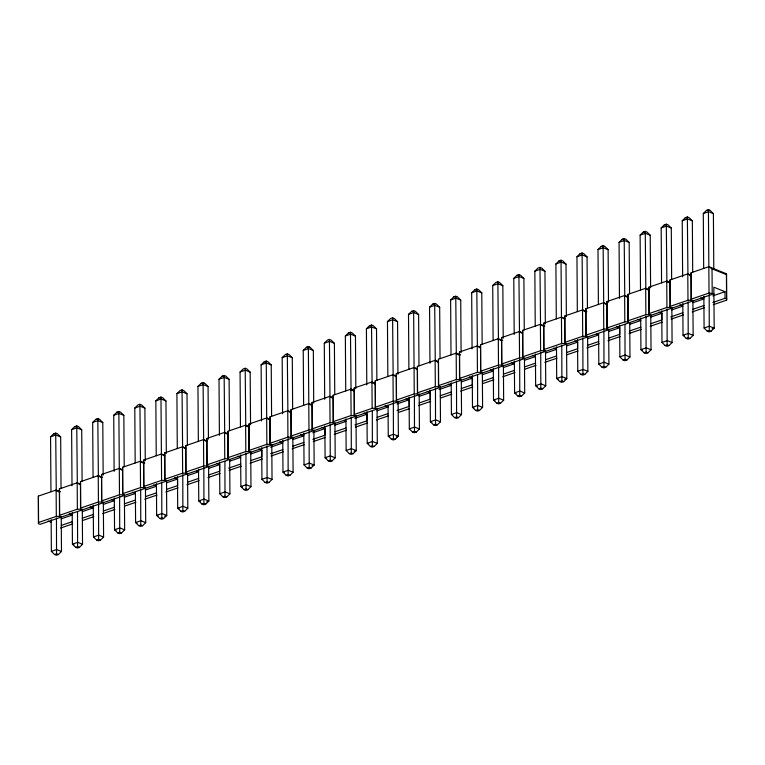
<?xml version="1.0" encoding="UTF-8"?>
<svg xmlns="http://www.w3.org/2000/svg" width="765" height="765" viewBox="0 0 765 765"><rect width="100%" height="100%" fill="white"/><g stroke="black" fill="none" stroke-linecap="round" stroke-linejoin="round"><path stroke-width="1.15" d="M51.15 519.712L51.37 551.355L54.554 554.51L56.543 553.831L56.457 517.895M72.206 512.512L72.426 544.154L75.601 547.31L77.6 546.621L77.514 511.861M93.263 505.302L93.483 536.944L96.658 540.1L98.647 539.421L98.57 503.485M114.32 498.101L114.54 529.743L117.714 532.899L119.703 532.22L119.617 496.284M135.376 492.067L135.596 522.543L138.771 525.689L140.76 525.01L140.674 489.084M156.423 483.69L156.643 515.333L159.828 518.488L161.817 517.809L161.731 481.874M177.48 476.49L177.7 508.132L180.884 511.288L182.873 510.599L182.787 474.673M198.537 469.28L198.757 500.922L201.941 504.078L203.93 503.399L203.844 467.463M219.593 462.079L219.813 493.721L222.998 496.877L224.987 496.198L224.91 461.438M240.65 454.869L240.87 486.521L244.054 489.667L246.043 488.988L245.957 453.062M261.707 447.668L261.926 479.311L265.101 482.466L267.09 481.787L267.014 445.852M282.763 440.468L282.983 472.11L286.158 475.266L288.147 474.577L288.061 438.651M303.81 433.258L304.04 464.9L307.214 468.056L309.203 467.377L309.117 431.441M324.867 426.057L325.087 457.7L328.271 460.855L330.26 460.176L330.174 424.24M345.923 418.847L346.143 450.499L349.328 453.645L351.317 452.966L351.231 417.04M366.98 411.647L367.2 443.289L370.384 446.444L372.373 445.766L372.297 411.006M388.046 405.613L388.257 436.088L391.441 439.244L393.43 438.565L393.344 402.629M409.093 397.236L409.313 428.878L412.498 432.034L414.487 431.355L414.401 395.419M430.15 390.035L430.37 421.678L433.545 424.833L435.534 424.154L435.457 388.218M451.207 382.825L451.427 414.477L454.601 417.623L456.59 416.944L456.504 381.018M472.263 375.625L472.483 407.267L475.658 410.423L477.647 409.744L477.57 374.984M493.31 368.424L493.53 400.066L496.715 403.222L498.704 402.543L498.617 366.607M514.367 361.214L514.587 392.856L517.771 396.012L519.76 395.333L519.674 359.397M535.423 354.013L535.643 385.656L538.828 388.811L540.817 388.132L540.731 352.196M556.48 346.803L556.7 378.455L559.884 381.611L561.873 380.922L561.787 344.996M577.537 339.603L577.757 371.245L580.941 374.401L582.93 373.722L582.844 337.786M598.603 333.569L598.813 364.044L601.988 367.2L603.977 366.521L603.901 330.585M619.65 325.192L619.87 356.844L623.045 359.99L625.034 359.311L624.957 324.551M640.707 317.991L640.927 349.634L644.101 352.789L646.09 352.11L646.004 316.175M661.754 310.781L661.983 342.433L665.158 345.589L667.147 344.9L667.061 308.974M682.81 303.581L683.03 335.223L686.215 338.379L688.204 337.7L688.118 301.764M703.867 296.38L704.087 328.022L707.271 331.178L709.26 330.499L709.174 294.563M60.521 491.799L56.132 490.021L38.393 496.093L38.422 523.633L40.105 524.321L713.879 293.779L709.04 293.052L691.292 299.125L691.139 300.301L692.822 300.98M61.162 517.111L59.479 516.432L59.45 488.892L77.189 482.82L80.478 484.149M82.218 509.911L80.526 509.222L80.507 481.682L98.245 475.61L102.634 477.389M103.275 502.701L101.582 502.022L101.563 474.482L119.302 468.409L122.591 469.739M124.332 495.5L122.639 494.821L122.61 467.272L140.358 461.209L144.748 462.978M145.388 488.3L143.696 487.611L143.667 460.071L161.405 453.999L164.705 455.328M166.445 481.089L164.752 480.41L164.724 452.87L182.462 446.798L185.761 448.127M187.492 473.889L185.809 473.2L185.78 445.66L203.519 439.588L206.808 440.927M208.549 466.679L206.866 466L206.837 438.46L224.575 432.388L227.865 433.717M229.605 459.478L227.922 458.799L227.894 431.25L245.632 425.187L248.921 426.516M250.662 452.278L248.979 451.589L248.95 424.049L266.689 417.977L269.978 419.306M271.718 445.067L270.026 444.389L270.007 416.849L287.745 410.776L291.035 412.106M292.775 437.867L291.082 437.178L291.054 409.638L308.802 403.566L312.091 404.905M313.832 430.657L312.139 429.978L312.11 402.438L329.849 396.366L333.148 397.695M334.888 423.456L333.196 422.777L333.167 395.228L350.906 389.165L354.205 390.494M355.935 416.256L354.252 415.567L354.224 388.027L371.962 381.955L375.252 383.284M376.992 409.046L375.309 408.367L375.28 380.827L393.019 374.754L396.308 376.084M398.049 401.845L396.366 401.156L396.337 373.616L414.075 367.544L417.365 368.883M419.105 394.635L417.422 393.956L417.394 366.416L435.132 360.344L438.422 361.673M440.162 387.434L438.469 386.755L438.45 359.206L456.189 353.143L460.578 354.912M461.219 380.234L459.526 379.545L459.497 352.005L477.245 345.933L480.535 347.262M482.275 373.024L480.583 372.345L480.554 344.805L498.302 338.732L502.691 340.502M503.332 365.823L501.639 365.135L501.61 337.595L519.349 331.532L522.648 332.861M524.379 358.613L522.696 357.934L522.667 330.394L540.406 324.322L544.795 326.1M545.435 351.412L543.752 350.733L543.724 323.184L561.462 317.121L564.752 318.45M566.492 344.212L564.809 343.523L564.78 315.983L582.519 309.911L586.908 311.69M587.549 337.002L585.866 336.323L585.837 308.783L603.575 302.711L606.865 304.04M608.605 329.801L606.913 329.122L606.894 301.573L624.632 295.51L627.922 296.839M629.662 322.591L627.969 321.912L627.95 294.372L645.689 288.3L648.978 289.629M650.719 315.39L649.026 314.711L648.997 287.162L666.745 281.099L670.035 282.428M671.775 308.19L670.083 307.501L670.054 279.961L687.792 273.889L691.091 275.228M38.422 523.633L38.575 522.457L56.314 516.394L59.479 516.432L59.632 515.256L77.37 509.184L80.526 509.222L80.688 508.056L98.427 501.983L101.582 502.022L101.745 500.846L119.483 494.783L122.639 494.821L122.802 493.645L140.54 487.573L143.696 487.611L143.858 486.435L161.597 480.372L164.752 480.41L164.905 479.234L182.653 473.162L185.809 473.2L185.962 472.034L203.7 465.962L206.866 466L207.019 464.824L224.757 458.761L227.922 458.799L228.075 457.623L245.814 451.551L248.979 451.589L249.132 450.413L266.87 444.35L270.026 444.389L270.188 443.212L287.927 437.14L291.082 437.178L291.245 436.012L308.983 429.94L312.139 429.978L312.302 428.802L330.04 422.739L333.196 422.777L333.349 421.601L351.097 415.529L354.252 415.567L354.405 414.401L372.144 408.328L375.309 408.367L375.462 407.19L393.2 401.118L396.366 401.156L396.519 399.99L414.257 393.918L417.422 393.956L417.575 392.78L435.314 386.717L438.469 386.755L438.632 385.579L456.37 379.507L459.526 379.545L459.689 378.379L477.427 372.306L480.583 372.345L480.745 371.168L498.484 365.096L501.639 365.135L501.802 363.968L519.54 357.896L522.696 357.934L522.849 356.758L540.597 350.695L543.752 350.733L543.905 349.557L561.644 343.485L564.809 343.523L564.962 342.357L582.701 336.284L585.866 336.323L586.019 335.147L603.757 329.074L606.913 329.122L607.075 327.946L624.814 321.874L627.969 321.912L628.132 320.736L645.87 314.673L649.026 314.711L649.189 313.535L666.927 307.463L670.083 307.501L670.245 306.335L687.984 300.262L691.139 300.301L691.111 272.761L708.849 266.689L726.406 273.784L726.578 274.692L726.597 300.157L713.286 304.709M50.959 491.771L50.567 436.853L53.703 433.774L55.702 433.095L57.499 433.822L60.674 436.978L61.037 488.309M72.015 485.756L71.623 429.643L74.76 426.574L76.749 425.895L78.556 426.621L81.731 429.777L82.094 481.109M93.062 477.36L92.68 422.443L95.816 419.373L97.805 418.685L99.613 419.411L102.787 422.567L103.16 475.103M114.128 471.345L113.736 415.242L116.873 412.163L118.862 411.484L120.66 412.211L123.844 415.366L124.207 466.698M135.176 462.949L134.793 408.032L137.93 404.962L139.918 404.283L141.716 405.01L144.901 408.156L145.264 460.693M156.232 455.749L155.85 400.831L158.986 397.752L160.975 397.073L162.773 397.8L165.957 400.956L166.321 453.482M177.289 448.539L176.906 393.631L180.043 390.552L182.032 389.873L183.83 390.599L187.014 393.755L187.368 445.087M198.345 441.338L197.963 386.421L201.099 383.351L203.088 382.663L204.886 383.389L208.07 386.545L208.434 439.081M219.402 435.323L219.01 379.22L222.146 376.141L224.145 375.462L225.943 376.189L229.118 379.344L229.481 430.676M240.449 426.927L240.067 372.01L243.203 368.94L245.192 368.261L246.999 368.988L250.174 372.144L250.547 424.671M54.554 554.51L56.352 555.237L58.341 554.558L61.477 551.479L61.229 516.318M261.515 420.922L261.123 364.809L264.26 361.73L266.249 361.051L268.056 361.778L271.231 364.934L271.594 416.265M75.601 547.31L77.408 548.036L79.397 547.357L82.534 544.278L82.285 509.117M282.572 413.712L282.18 357.609L285.316 354.53L287.305 353.851L289.103 354.578L292.287 357.733L292.651 409.065M96.658 540.1L98.465 540.826L100.454 540.147L103.591 537.078L103.342 501.917M303.619 405.316L303.236 350.399L306.373 347.329L308.362 346.641L310.16 347.377L313.344 350.523L313.707 403.059M117.714 532.899L119.522 533.626L121.511 532.947L124.647 529.868L124.399 494.706M324.685 399.301L324.293 343.198L327.43 340.119L329.419 339.44L331.216 340.167L334.401 343.322L334.754 394.654M138.771 525.689L140.569 526.425L142.558 525.737L145.704 522.667L145.455 487.506M345.732 390.905L345.35 335.988L348.486 332.918L350.475 332.24L352.273 332.966L355.457 336.122L355.821 388.649M159.828 518.488L161.625 519.215L163.614 518.536L166.751 515.457L166.512 480.296M366.798 384.9L366.406 328.787L369.543 325.708L371.532 325.029L373.33 325.756L376.514 328.912L376.868 380.243M180.884 511.288L182.682 512.015L184.671 511.336L187.808 508.256L187.568 473.095M387.845 376.495L387.453 321.587L390.599 318.508L392.588 317.829L394.386 318.556L397.561 321.711L397.934 374.238M201.941 504.078L203.739 504.804L205.728 504.125L208.864 501.056L208.615 465.895M408.893 369.294L408.51 314.377L411.647 311.307L413.636 310.619L415.443 311.355L418.618 314.501L418.981 365.842M222.998 496.877L224.795 497.604L226.784 496.925L229.921 493.846L229.682 459.861M429.959 363.279L429.567 307.176L432.703 304.097L434.692 303.418L436.499 304.145L439.674 307.3L440.038 358.632M244.054 489.667L245.852 490.403L247.841 489.715L250.977 486.645L250.729 451.484M451.006 354.884L450.623 299.966L453.76 296.897L455.749 296.218L457.556 296.944L460.731 300.1L461.094 352.627M265.101 482.466L266.909 483.193L268.897 482.514L272.034 479.435L271.785 444.274M472.072 348.878L471.68 292.766L474.816 289.686L476.805 289.007L478.603 289.734L481.787 292.89L482.141 344.231M286.158 475.266L287.965 475.993L289.954 475.314L293.091 472.235L292.842 437.073M493.119 340.473L492.736 285.565L495.873 282.486L497.862 281.807L499.66 282.534L502.844 285.689L503.207 338.216M307.214 468.056L309.012 468.782L311.011 468.103L314.147 465.034L313.899 429.873M514.185 334.468L513.793 278.355L516.93 275.285L518.919 274.597L520.716 275.333L523.901 278.479L524.255 329.82M328.271 460.855L330.069 461.582L332.058 460.903L335.194 457.824L334.955 422.663M535.232 326.072L534.85 271.154L537.986 268.075L539.975 267.396L541.773 268.123L544.957 271.279L545.321 323.805M349.328 453.645L351.125 454.381L353.114 453.693L356.251 450.623L356.012 415.462M556.289 318.862L555.906 263.944L559.043 260.875L561.032 260.196L562.83 260.922L566.004 264.078L566.377 316.605M370.384 446.444L372.182 447.171L374.171 446.492L377.308 443.413L377.069 408.252M577.336 311.661L576.953 256.744L580.09 253.664L582.079 252.986L583.886 253.712L587.061 256.868L587.424 308.209M391.441 439.244L393.239 439.971L395.228 439.292L398.364 436.213L398.116 401.051M598.393 304.451L598.01 249.543L601.147 246.464L603.136 245.785L604.943 246.512L608.118 249.667L608.491 302.194M412.498 432.034L414.295 432.761L416.284 432.082L419.421 429.012L419.172 393.851M619.459 298.446L619.067 242.333L622.203 239.263L624.192 238.575L626 239.311L629.174 242.457L629.538 293.798M433.545 424.833L435.352 425.56L437.341 424.881L440.477 421.802L440.229 386.641M640.506 290.05L640.123 235.132L643.26 232.053L645.249 231.374L647.047 232.101L650.231 235.257L650.594 287.783M454.601 417.623L456.409 418.359L458.398 417.671L461.534 414.601L461.285 379.44M661.562 282.84L661.18 227.922L664.316 224.853L666.305 224.174L668.103 224.9L671.288 228.056L671.641 279.388M475.658 410.423L477.456 411.149L479.454 410.47L482.591 407.391L482.342 372.23M682.629 276.834L682.237 220.722L685.373 217.643L687.362 216.964L689.16 217.69L692.344 220.846L692.698 272.187M496.715 403.222L498.512 403.949L500.501 403.27L503.638 400.191L503.399 365.029M703.676 268.429L703.293 213.521L706.43 210.442L708.419 209.763L710.216 210.49L713.401 213.645L713.783 268.563M517.771 396.012L519.569 396.739L521.558 396.06L524.694 392.99L524.455 357.829M538.828 388.811L540.625 389.538L542.615 388.859L545.751 385.78L545.512 350.619M559.884 381.611L561.682 382.337L563.671 381.649L566.808 378.579L566.559 343.418M580.941 374.401L582.739 375.127L584.728 374.448L587.864 371.369L587.616 336.218M601.988 367.2L603.795 367.927L605.784 367.248L608.921 364.169L608.672 329.007M623.045 359.99L624.852 360.717L626.841 360.038L629.977 356.968L629.738 322.973M644.101 352.789L645.909 353.516L647.898 352.837L651.034 349.758L650.785 314.597M665.158 345.589L666.956 346.316L668.945 345.627L672.081 342.557L671.842 307.396M686.215 338.379L688.012 339.105L690.001 338.426L693.138 335.357L692.899 300.196M707.271 331.178L709.069 331.905L711.058 331.226L714.194 328.147L713.841 287.191L725.019 291.704L725.057 298.302L726.75 298.981M98.704 419.048L95.816 419.373M203.987 383.026L201.099 383.351M309.261 347.004L306.373 347.329M351.374 332.603L348.486 332.918M456.648 296.581L453.76 296.897M604.044 246.148L601.147 246.464M667.204 224.537L664.316 224.853M709.318 210.126L706.43 210.442M50.567 436.853L55.874 435.036L60.674 436.978M71.623 429.643L76.93 427.836L81.731 429.777M92.68 422.443L97.987 420.626L102.787 422.567M113.736 415.242L119.044 413.425L123.844 415.366M134.793 408.032L140.1 406.215L144.901 408.156M155.85 400.831L161.157 399.014L165.957 400.956M176.906 393.631L182.213 391.814L187.014 393.755M197.963 386.421L203.261 384.604L208.07 386.545M219.01 379.22L224.317 377.403L229.118 379.344M240.067 372.01L245.374 370.193L250.174 372.144M261.123 364.809L266.43 362.993L271.231 364.934M282.18 357.609L287.487 355.792L292.287 357.733M303.236 350.399L308.544 348.582L313.344 350.523M324.293 343.198L329.6 341.381L334.401 343.322M345.35 335.988L350.657 334.171L355.457 336.122M366.406 328.787L371.704 326.971L376.514 328.912M387.453 321.587L392.761 319.77L397.561 321.711M408.51 314.377L413.817 312.56L418.618 314.501M429.567 307.176L434.874 305.359L439.674 307.3M450.623 299.966L455.93 298.159L460.731 300.1M471.68 292.766L476.987 290.949L481.787 292.89M492.736 285.565L498.044 283.748L502.844 285.689M513.793 278.355L519.1 276.538L523.901 278.479M534.85 271.154L540.147 269.337L544.957 271.279M555.906 263.944L561.204 262.137L566.004 264.078M576.953 256.744L582.261 254.927L587.061 256.868M598.01 249.543L603.317 247.726L608.118 249.667M619.067 242.333L624.374 240.516L629.174 242.457M640.123 235.132L645.431 233.315L650.231 235.257M661.18 227.922L666.487 226.115L671.288 228.056M682.237 220.722L687.544 218.905L692.344 220.846M703.293 213.521L708.591 211.704L713.401 213.645M61.219 518.833L72.293 515.046L69.252 513.812M82.266 511.632L93.349 507.836L90.299 506.602M103.323 504.422L114.406 500.635L111.355 499.402M124.379 497.221L135.462 493.425L132.412 492.191M145.436 490.011L156.519 486.224L153.469 484.991M166.493 482.811L177.576 479.024L177.623 485.612L166.541 489.399M187.549 475.61L198.632 471.814L196.595 470.991M208.606 468.4L219.689 464.613L219.727 471.202L208.654 474.998M229.663 461.199L240.736 457.403L237.695 456.17M250.71 453.989L261.793 450.203L261.84 456.791L250.757 460.587M270.657 447.171L282.849 443.002L279.799 441.768M292.823 439.588L303.906 435.792L300.855 434.558M312.77 432.761L324.962 428.591L325.01 435.18L312.818 439.349M334.936 425.177L346.019 421.381L343.982 420.559M354.884 418.35L367.076 414.181L367.124 420.769L354.931 424.938M377.049 410.767L388.132 406.98L385.082 405.746M396.997 403.939L409.179 399.77L409.227 406.368L397.045 410.537M419.153 396.356L430.236 392.569L430.284 399.158L419.201 402.954M439.1 389.538L451.293 385.359L448.242 384.126M461.266 381.945L472.349 378.159L472.388 383.647M482.323 374.745L493.406 370.958L490.355 369.724M503.38 367.544L514.462 363.748L511.412 362.514M524.436 360.334L535.519 356.547L532.469 355.314M545.493 353.134L556.576 349.337L553.525 348.104M566.549 345.923L577.632 342.137L577.671 348.725L566.588 352.522M587.596 338.723L598.679 334.936L596.652 334.114M608.653 331.522L619.736 327.726L619.784 334.324L608.701 338.111M629.71 324.312L640.793 320.525L637.742 319.292M650.766 317.112L661.849 313.315L661.897 319.913L650.814 323.7M671.823 309.911L682.906 306.115L679.856 304.881M692.88 302.701L703.963 298.914L700.912 297.681M712.827 295.873L725.019 291.704M61.257 525.421L72.34 521.634M82.314 518.221L93.397 514.424M103.371 511.02L114.454 507.224L114.434 505.024M124.427 503.81L135.51 500.023M145.484 496.609L156.567 492.813M187.597 482.199L198.68 478.402M228.592 468.17L240.784 464.001M270.705 453.76L282.897 449.591M292.871 446.177L303.954 442.39M334.984 431.766L346.067 427.979M377.097 417.355L388.171 413.569M440.257 395.744L451.34 391.957M461.314 388.543L472.397 384.747M482.371 381.333L493.454 377.547M503.427 374.133L514.51 370.346M524.484 366.932L535.567 363.136M545.541 359.722L556.614 355.935M587.644 345.311L598.727 341.525M629.758 330.91L640.841 327.114M670.762 316.882L682.954 312.703M692.927 309.29L704.01 305.503M712.875 302.471L725.057 298.302M60.569 528.041L72.761 523.872M82.735 520.458L93.818 516.662M102.682 513.631L114.874 509.461M124.848 506.048L135.931 502.261M144.786 499.22L156.988 495.051M165.842 492.019L178.044 487.85M186.899 484.819L199.101 480.64M207.956 477.609L220.157 473.439M229.012 470.408L241.205 466.239M250.069 463.207L262.261 459.029M271.126 455.997L283.318 451.828M292.182 448.797L304.374 444.618M313.239 441.587L325.431 437.417M334.286 434.386L346.488 430.217M355.343 427.186L367.544 423.007M376.399 419.975L388.601 415.806M398.565 412.392L409.648 408.596M418.512 405.565L430.705 401.396M440.678 397.982L451.761 394.195M460.626 391.164L472.818 386.985M482.782 383.571L493.874 379.784M502.729 376.753L514.931 372.574M524.895 369.17L535.988 365.374M544.843 362.342L557.044 358.173M567.008 354.759L578.091 350.963M586.956 347.932L599.148 343.762M608.012 340.731L620.205 336.552M629.069 333.521L641.261 329.352M650.126 326.32L662.318 322.151M671.173 319.12L683.375 314.941M692.229 311.91L704.431 307.74M51.37 551.355L56.677 549.538L61.477 551.479M93.483 536.944L98.79 535.137L103.591 537.078M219.813 493.721L225.12 491.905L229.921 493.846M261.926 479.311L267.234 477.494L272.034 479.435M304.04 464.9L309.337 463.093L314.147 465.034L312.024 465.761M346.143 450.499L351.451 448.682L356.251 450.623L354.128 451.35M409.313 428.878L414.62 427.071L419.421 429.012M451.427 414.477L456.734 412.66L461.534 414.601M577.757 371.245L583.064 369.428L587.864 371.369M598.813 364.044L604.12 362.228L608.921 364.169M619.87 356.844L625.177 355.027L629.977 356.968M661.983 342.433L667.281 340.616L672.081 342.557M704.087 328.022L709.394 326.206L714.194 328.147L712.072 328.874M164.628 516.184L166.751 515.457L161.951 513.516L156.643 515.333L158.145 515.945M206.741 501.783L208.864 501.056L204.064 499.115L198.757 500.922L200.258 501.534M396.241 436.939L398.364 436.213L393.564 434.271L388.257 436.088L389.758 436.691M564.685 379.306L566.808 378.579L562.007 376.638L556.7 378.455L558.201 379.058M685.373 217.643L686.272 218.006M643.26 232.053L644.159 232.417M708.849 266.689L712.024 268.802L726.578 274.692M622.203 239.263L623.102 239.627M580.09 253.664L580.998 254.028M559.043 260.875L559.942 261.238M709.26 330.499L711.058 331.226M658.799 312.082L661.849 313.315M693.138 335.357L688.337 333.406L683.03 335.223L684.532 335.835M688.204 337.7L690.001 338.426M516.93 275.285L517.828 275.649M667.147 344.9L668.945 345.627M616.686 326.492L619.736 327.726M651.034 349.758L646.224 347.817L640.927 349.634L642.428 350.246M646.09 352.11L647.898 352.837M474.816 289.686L475.715 290.05M625.034 359.311L626.841 360.038M574.582 340.903L577.632 342.137M603.977 366.521L605.784 367.248M432.703 304.097L433.602 304.46M582.93 373.722L584.728 374.448M411.647 311.307L412.555 311.671M561.873 380.922L563.671 381.649M545.751 385.78L540.951 383.839L535.643 385.656L537.145 386.268M540.817 388.132L542.615 388.859M369.543 325.708L370.442 326.072M524.694 392.99L519.894 391.049L514.587 392.856L516.088 393.468M519.76 395.333L521.558 396.06M469.299 376.925L472.349 378.159M503.638 400.191L498.837 398.249L493.53 400.066L495.031 400.669M498.704 402.543L500.501 403.27M482.591 407.391L477.781 405.45L472.483 407.267L473.984 407.879M477.647 409.744L479.454 410.47M427.195 391.336L430.236 392.569M456.59 416.944L458.398 417.671M406.139 398.536L409.179 399.77M440.477 421.802L435.677 419.861L430.37 421.678L431.871 422.29M435.534 424.154L437.341 424.881M264.26 361.73L265.159 362.094M414.487 431.355L416.284 432.082M364.025 412.947L367.076 414.181M393.43 438.565L395.228 439.292M222.146 376.141L223.055 376.504M377.308 443.413L372.507 441.472L367.2 443.289L368.701 443.901M372.373 445.766L374.171 446.492M321.912 427.358L324.962 428.591M351.317 452.966L353.114 453.693M335.194 457.824L330.394 455.883L325.087 457.7L326.588 458.311M330.26 460.176L332.058 460.903M158.986 397.752L159.885 398.116M309.203 467.377L311.011 468.103M258.742 448.969L261.793 450.203M293.091 472.235L288.29 470.293L282.983 472.11L284.484 472.713M288.147 474.577L289.954 475.314M116.873 412.163L117.772 412.526M267.09 481.787L268.897 482.514M216.638 463.38L219.689 464.613M250.977 486.645L246.177 484.704L240.87 486.521L242.371 487.123M246.043 488.988L247.841 489.715M74.76 426.574L75.668 426.937M224.987 496.198L226.784 496.925M174.525 477.79L177.576 479.024M53.703 433.774L54.611 434.138M203.93 503.399L205.728 504.125M187.808 508.256L183.007 506.315L177.7 508.132L179.201 508.735M182.873 510.599L184.671 511.336M161.817 517.809L163.614 518.536M145.704 522.667L140.894 520.726L135.596 522.543L137.088 523.145M140.76 525.01L142.558 525.737M124.647 529.868L119.837 527.927L114.54 529.743L116.041 530.346M119.703 532.22L121.511 532.947M98.647 539.421L100.454 540.147M48.195 521.013L51.245 522.246M82.534 544.278L77.734 542.337L72.426 544.154L73.928 544.756M77.6 546.621L79.397 547.357M56.543 553.831L58.341 554.558M690.967 276.012L687.792 273.889L687.984 300.262M669.91 283.213L666.745 281.099L666.927 307.463M648.854 290.413L645.689 288.3L645.87 314.673M627.807 297.623L624.632 295.51L624.814 321.874M606.75 304.824L603.575 302.711L603.757 329.074M585.694 312.034L582.519 309.911L582.701 336.284M561.462 317.121L564.637 319.234M543.58 326.435L540.406 324.322L540.597 350.695M522.524 333.645L519.349 331.532L519.54 357.896M501.467 340.846L498.302 338.732L498.484 365.096M480.41 348.056L477.245 345.933L477.427 372.306M459.363 355.256L456.189 353.143L456.37 379.507M438.307 362.457L435.132 360.344L435.314 386.717M414.075 367.544L417.25 369.667M396.194 376.868L393.019 374.754L393.2 401.118M375.137 384.078L371.962 381.955L372.144 408.328M354.08 391.278L350.906 389.165L351.097 415.529M333.024 398.479L329.849 396.366L330.04 422.739M308.802 403.566L311.967 405.689M290.92 412.89L287.745 410.776L287.927 437.14M266.689 417.977L269.863 420.1M248.807 427.3L245.632 425.187L245.814 451.551M227.75 434.501L224.575 432.388L224.757 458.761M206.693 441.711L203.519 439.588L203.7 465.962M185.637 448.912L182.462 446.798L182.653 473.162M161.405 453.999L164.58 456.122M143.524 463.322L140.358 461.209L140.54 487.573M119.302 468.409L122.477 470.523M101.42 477.733L98.245 475.61L98.427 501.983M80.363 484.934L77.189 482.82L77.37 509.184M59.307 492.134L56.132 490.021L56.314 516.394M708.419 209.763L709.04 293.052M687.362 216.964L687.926 273.822M666.305 224.174L666.879 282.218M645.249 231.374L645.813 288.233M624.192 238.575L624.766 296.629M603.136 245.785L603.709 303.829M582.079 252.986L582.653 311.039M561.032 260.196L561.644 343.485M539.975 267.396L540.539 324.255M518.919 274.597L519.492 332.651M497.862 281.807L498.436 339.851M476.805 289.007L477.37 345.866M455.749 296.218L456.322 354.262M434.692 303.418L435.256 360.277M413.636 310.619L414.257 393.918M392.588 317.829L393.143 374.687M371.532 325.029L372.096 383.083M350.475 332.24L351.049 390.284M329.419 339.44L329.983 396.299M308.362 346.641L308.983 429.94M287.305 353.851L287.87 410.709M266.249 361.051L266.87 444.35M245.192 368.261L245.766 426.306M224.145 375.462L224.709 433.516M203.088 382.663L203.653 440.716M182.032 389.873L182.596 446.731M160.975 397.073L161.597 480.372M139.918 404.283L140.483 461.132M118.862 411.484L119.483 494.783M97.805 418.685L98.379 476.738M76.749 425.895L77.313 482.753M55.702 433.095L56.266 491.149M726.406 273.784L726.597 300.157M712.024 268.802L712.196 293.1M691.111 272.761L691.292 299.125M670.054 279.961L670.245 306.335M648.997 287.162L649.189 313.535M627.95 294.372L628.132 320.736M606.894 301.573L607.075 327.946M585.837 308.783L586.019 335.147M564.78 315.983L564.962 342.357M543.724 323.184L543.905 349.557M522.667 330.394L522.849 356.758M501.61 337.595L501.802 363.968M480.554 344.805L480.745 371.168M459.497 352.005L459.689 378.379M438.45 359.206L438.632 385.579M417.394 366.416L417.575 392.78M396.337 373.616L396.519 399.99M375.28 380.827L375.462 407.19M354.224 388.027L354.405 414.401M333.167 395.228L333.349 421.601M312.11 402.438L312.302 428.802M291.054 409.638L291.245 436.012M270.007 416.849L270.188 443.212M248.95 424.049L249.132 450.413M227.894 431.25L228.075 457.623M206.837 438.46L207.019 464.824M185.78 445.66L185.962 472.034M164.724 452.87L164.905 479.234M143.667 460.071L143.858 486.435M122.61 467.272L122.802 493.645M101.563 474.482L101.745 500.846M80.507 481.682L80.688 508.056M59.45 488.892L59.632 515.256M38.393 496.093L38.575 522.457"/></g></svg>
